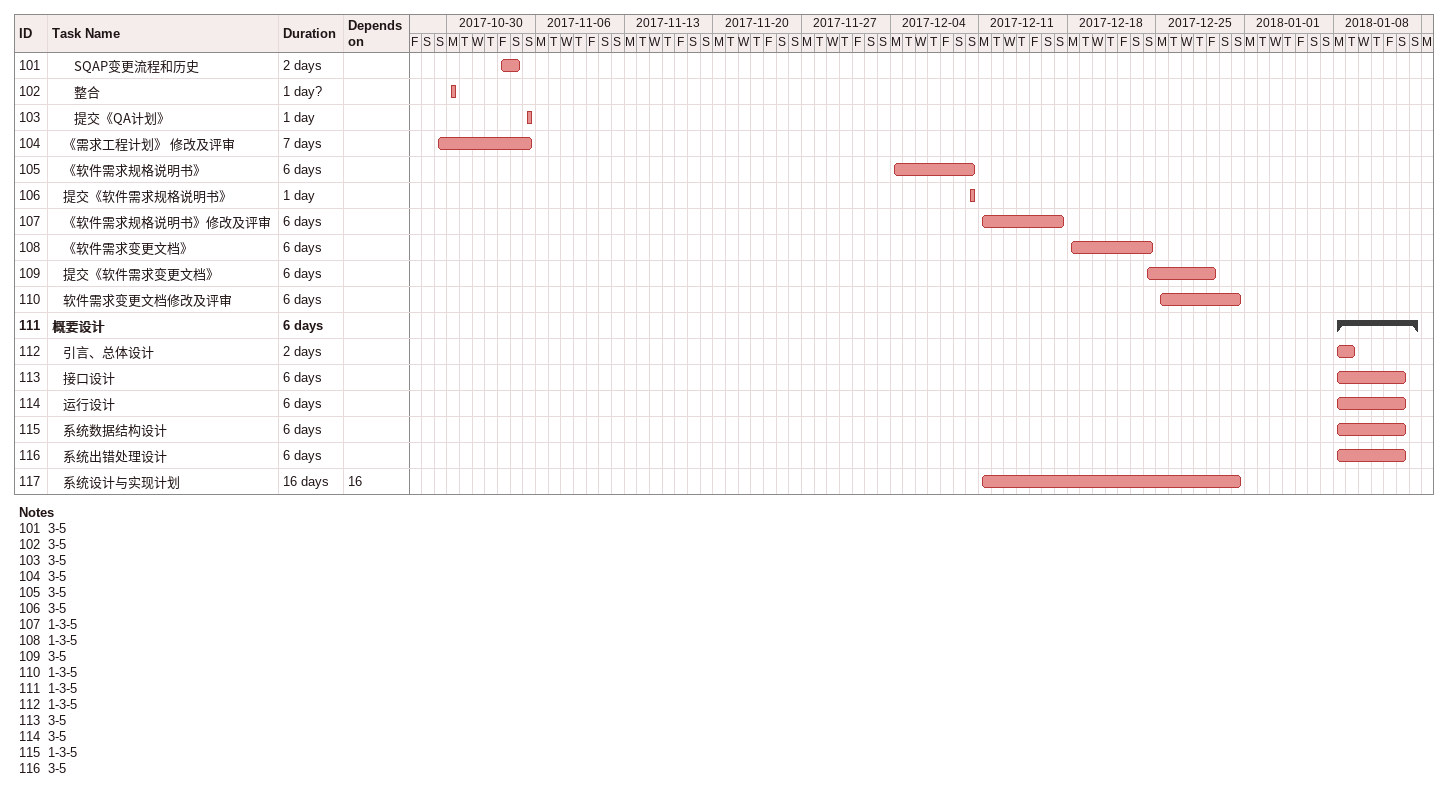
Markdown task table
| ID | Level | Task | Duration | Start | Finish | Predecessors |
|---|---|---|---|---|---|---|
| 101 | 3 | SQAP变更流程和历史 | 2d | 2017-11-03 | 2017-11-04 |  |
| 102 | 3 | 整合 | 1d? | 2017-10-30 | 2017-10-30 |  |
| 103 | 3 | 提交《QA计划》 | 1d | 2017-11-05 | 2017-11-05 |  |
| 104 | 2 | 《需求工程计划》 修改及评审 | 7d | 2017-10-29 | 2017-11-05 |  |
| 105 | 2 | 《软件需求规格说明书》 | 6d | 2017-12-04 | 2017-12-10 |  |
| 106 | 2 | 提交《软件需求规格说明书》 | 1d | 2017-12-10 | 2017-12-10 |  |
| 107 | 2 | 《软件需求规格说明书》修改及评审 | 6d | 2017-12-11 | 2017-12-17 |  |
| 108 | 2 | 《软件需求变更文档》 | 6d | 2017-12-18 | 2017-12-24 |  |
| 109 | 2 | 提交《软件需求变更文档》 | 6d | 2017-12-24 | 2017-12-29 |  |
| 110 | 2 | 软件需求变更文档修改及评审 | 6d | 2017-12-25 | 2017-12-31 |  |
| 111 | 1 | **概要设计** | 6d | 2018-01-08 | 2018-01-14 |  |
| 112 | 2 | 引言、总体设计 | 2d | 2018-01-08 | 2018-01-09 |  |
| 113 | 2 | 接口设计 | 6d | 2018-01-08 | 2018-01-13 |  |
| 114 | 2 | 运行设计 | 6d | 2018-01-08 | 2018-01-13 |  |
| 115 | 2 | 系统数据结构设计 | 6d | 2018-01-08 | 2018-01-13 |  |
| 116 | 2 | 系统出错处理设计 | 6d | 2018-01-08 | 2018-01-13 |  |
| 117 | 2 | 系统设计与实现计划 | 16d | 2017-12-11 | 2017-12-31 | 16 |

Notes
- 101: 3-5
- 102: 3-5
- 103: 3-5
- 104: 3-5
- 105: 3-5
- 106: 3-5
- 107: 1-3-5
- 108: 1-3-5
- 109: 3-5
- 110: 1-3-5
- 111: 1-3-5
- 112: 1-3-5
- 113: 3-5
- 114: 3-5
- 115: 1-3-5
- 116: 3-5
